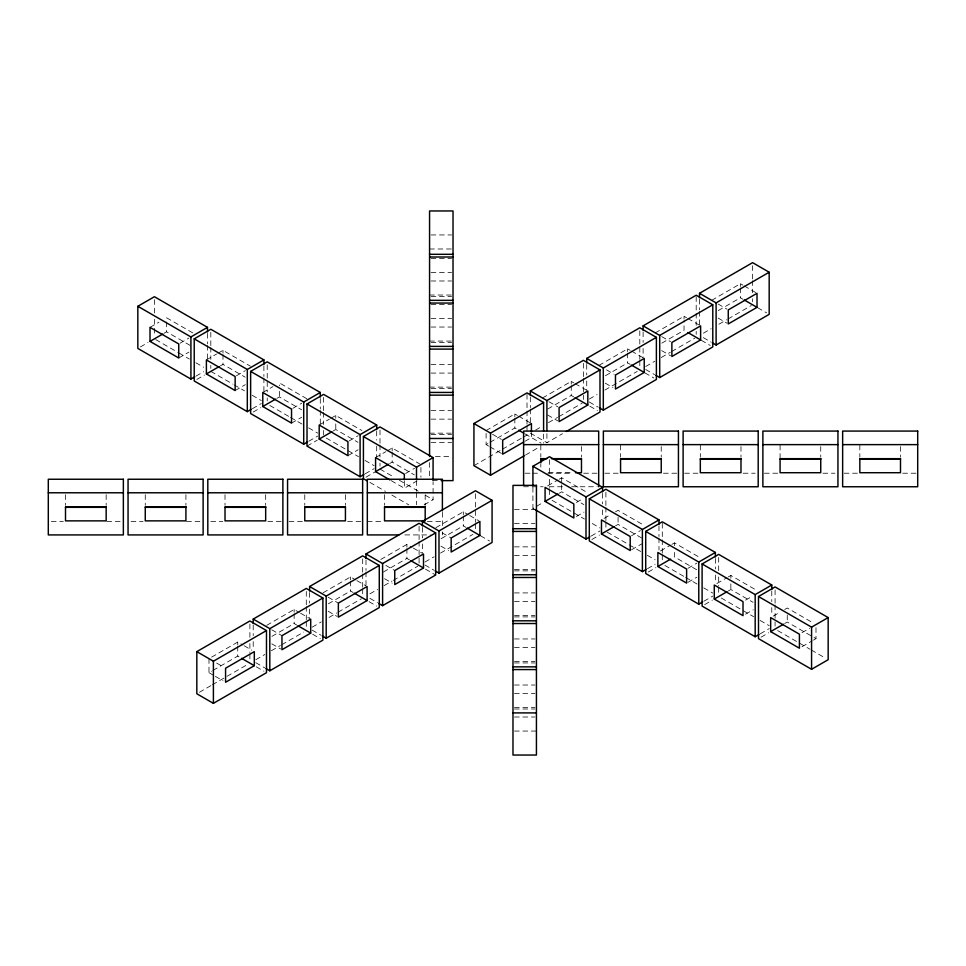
<?xml version="1.0" encoding="UTF-8"?>
<svg xmlns="http://www.w3.org/2000/svg" width="966" height="966" viewBox="0 0 966 966"><rect width="100%" height="100%" fill="white"/><g stroke="black" fill="none" stroke-linecap="round" stroke-linejoin="round"><path stroke-width="0.72" stroke-dasharray="4.83 3.62" d="M150.008 327.353L158.931 322.197M140.384 346.951L148.04 342.532M164.039 333.294L166.587 331.821L190.109 345.393M180.026 343.22L188.95 338.064M178.746 357.988L188.95 352.095M206.398 359.92L216.601 354.027M217.881 353.29L222.989 350.344L250.423 366.186M196.013 376.112L203.669 371.693M196.786 379.505L204.442 375.086M220.429 365.848L222.989 364.375L245.195 377.199M236.416 375.774L245.352 370.618M235.149 390.554L245.352 384.661M262.788 392.474L273.004 386.581M252.416 408.678L261.339 403.522M253.177 412.071L260.832 407.652M276.831 398.415L279.379 396.941L301.597 409.765M292.819 408.34L301.742 403.184M291.539 423.108L301.742 417.215M319.191 425.04L329.394 419.147M330.674 418.411L335.782 415.465L361.912 430.546M308.806 441.233L317.742 436.077M307.019 446.099L317.234 440.206M333.222 430.969L335.782 429.496L357.988 442.319M349.209 440.894L358.145 435.738M347.929 455.674L358.145 449.782M375.581 457.594L385.796 451.702M387.064 450.965L392.172 448.019L419.606 463.861M365.208 473.799L374.132 468.643M365.969 477.18L374.905 472.024M389.624 463.535L392.172 462.062L414.39 474.886M405.611 473.461L414.535 468.293M486.103 430.558L514.842 413.967L517.39 415.44M542.494 398.004L571.244 381.401L573.792 382.874M598.896 365.438L627.634 348.847L630.182 350.32M655.286 332.884L684.037 316.28L686.585 317.754M711.688 300.317L740.427 283.726L742.975 285.199M391.266 480.682L404.331 488.228L417.095 480.863M486.103 433.372L486.103 444.601L488.711 443.092M490.016 442.331L514.842 427.998L517.39 429.472M547.722 409.016L571.244 395.444L573.792 396.917M605.428 375.714L627.634 362.89L630.182 364.363M661.819 343.147L684.037 330.324L684.037 320.495M718.221 310.593L740.427 297.769L742.975 299.243M473.932 465.672L501.125 449.975M502.417 449.226L521.833 438.021M523.125 437.272L527.013 435.026L527.013 425.994M535.502 430.124L541.974 426.392M548.447 422.649L557.515 417.421M558.807 416.672L582.112 403.22M589.308 399.055L597.085 394.575M604.849 390.095L637.21 371.403M645.711 366.5L654.767 361.272M661.239 357.529L670.307 352.3M671.599 351.552L694.904 338.1M703.405 333.198L711.169 328.706M718.933 324.226L726.698 319.734M728.002 318.985L751.294 305.534M524.9 441.353L531.433 437.586L531.433 433.372M424.146 504.88L433.082 499.724L433.082 481.672M525.468 455.071L539.716 446.847M530.334 433.118L546.913 442.694L562.454 433.722M211.602 657.146L237.733 642.064L242.84 645.01M266.688 625.34L294.123 609.498L299.231 612.456M323.079 592.786L350.525 576.943L355.621 579.89M380.785 559.471L406.915 544.389L412.023 547.336M435.871 527.665L463.318 511.823L468.413 514.769M208.982 658.655L208.982 672.698L211.602 671.189M212.906 670.44L237.733 656.107L240.28 657.58M271.917 636.365L294.123 623.541L296.683 625.014M328.307 603.81L350.525 590.987L353.073 592.46M383.405 572.005L406.915 558.42L409.475 559.894M441.1 538.69L463.318 525.866L465.866 527.339M547.637 485.874L557.841 479.981M559.121 479.245L561.669 477.772L587.799 492.853M199.407 692.272L211.059 685.546M212.351 684.797L247.308 664.62M255.809 659.718L264.865 654.489M271.337 650.746L280.406 645.517M281.698 644.769L303.698 632.066M312.199 627.151L321.267 621.923M329.032 617.443L336.796 612.951M338.088 612.202L361.393 598.751M369.893 593.849L377.658 589.369M384.13 585.625L391.894 581.146M393.198 580.397L417.795 566.197M424.992 562.031L434.048 556.802M440.532 553.071L472.893 534.379M532.918 487.347L532.918 508.406L543.121 502.513M559.121 493.276L561.669 491.803L583.887 504.626M576.376 502.465L582.764 498.782M576.376 516.508L584.032 512.089M604.028 518.428L610.415 514.745M615.511 511.799L618.071 510.326L644.201 525.419M591.095 536.106L600.031 530.95M591.868 539.499L599.524 535.079M615.511 525.842L618.071 524.369L641.581 537.941M631.498 535.768L640.434 530.612M631.498 549.799L641.702 543.906M660.43 550.994L670.633 545.102M671.913 544.365L674.461 542.892L700.592 557.974M647.498 568.672L655.153 564.253M648.258 572.053L655.914 567.634M687.901 568.322L696.824 563.166M687.901 582.365L696.824 577.209M716.82 583.549L727.024 577.656M728.304 576.919L730.851 575.446L756.994 590.54M703.888 601.226L712.823 596.07M704.661 604.619L712.316 600.2M728.304 590.963L730.851 589.489L753.069 602.313M745.571 600.152L751.946 596.469M745.571 614.183L753.226 609.763M773.223 616.115L779.598 612.432M784.706 609.486L787.254 608.012L813.384 623.094M760.29 633.793L769.214 628.625M761.051 637.174L768.707 632.754M784.706 623.517L787.254 622.044L815.992 638.647L815.992 624.604M801.961 632.706L809.617 628.286M801.961 646.749L812.165 640.856M813.444 640.12L815.992 638.647M431.029 234.943L451.557 234.943M429.568 248.986L451.557 248.986M431.029 258.417L451.557 258.417M431.029 272.448L451.557 272.448M431.029 280.985L451.557 280.985M429.568 295.028L451.557 295.028M431.029 296.429L451.557 296.429M431.029 304.459L451.557 304.459M431.029 318.502L451.557 318.502M431.029 327.039L451.557 327.039M429.568 341.07L451.557 341.07M431.029 342.483L451.557 342.483M431.029 364.544L451.557 364.544M431.029 373.081L451.557 373.081M429.568 387.125L451.557 387.125M431.029 388.525L451.557 388.525M431.029 410.586L451.557 410.586M431.029 419.135L451.557 419.135M429.568 433.166L451.557 433.166M431.029 434.579L451.557 434.579M431.029 442.597L451.557 442.597M435.425 456.64L451.557 456.64M548.35 472.712L572.44 472.712M525.118 473.219L531.119 473.219M532.616 473.219L540.127 473.219M547.637 473.219L571.655 473.219M583.669 473.219L597.181 473.219M604.873 473.219L618.385 473.219M663.425 473.219L676.937 473.219M684.628 473.219L698.14 473.219M743.18 473.219L755.183 473.219M764.384 473.219L779.393 473.219M822.935 473.219L834.938 473.219M844.139 473.219L859.148 473.219M902.691 473.219L916.203 473.219M432.49 480.621L441.293 480.621M523.608 486.755L543.134 486.755M549.135 486.755L565.653 486.755M571.655 486.755L597.181 486.755M514.443 509.36L534.971 509.36M51.307 521.374L63.309 521.374M106.852 521.374L121.861 521.374M131.062 521.374L143.065 521.374M186.607 521.374L201.616 521.374M210.817 521.374L222.82 521.374M267.86 521.374L281.372 521.374M289.063 521.374L302.575 521.374M347.615 521.374L361.127 521.374M367.322 521.374L382.331 521.374M427.37 521.374L442.392 521.374M514.443 523.403L534.971 523.403M404.851 534.923L430.377 534.923M514.443 546.865L534.971 546.865M514.443 555.414L534.971 555.414M514.443 569.445L534.971 569.445M514.443 570.858L534.971 570.858M514.443 592.919L534.971 592.919M514.443 601.456L534.971 601.456M514.443 615.499L534.971 615.499M514.443 616.9L534.971 616.9M514.443 638.961L534.971 638.961M514.443 647.498L534.971 647.498M514.443 661.541L534.971 661.541M514.443 662.942L534.971 662.942M514.443 685.015L534.971 685.015M514.443 693.552L534.971 693.552M514.443 707.583L534.971 707.583M514.443 708.996L534.971 708.996M514.443 717.013L534.971 717.013M514.443 731.057L536.432 731.057M744.255 285.936L755.738 292.565M757.694 307.731L766.63 312.887M718.064 304L726.987 309.156M718.064 318.043L726.987 323.199M687.864 318.49L699.348 325.131M703.345 337.641L711 342.061M701.304 340.298L710.227 345.454M661.662 336.566L670.597 341.723M661.662 350.598L670.597 355.766M631.462 351.056L642.945 357.686M645.674 369.471L654.598 374.627M644.902 372.852L653.837 378.008M606.551 369.857L614.207 374.277M605.271 383.164L612.927 387.583M575.072 383.611L586.555 390.24M589.272 402.025L598.208 407.181M589.791 406.155L597.447 410.574M548.869 401.687L557.805 406.843M547.601 414.982L557.805 420.874M518.67 416.177L530.153 422.806M525.045 433.903L541.045 443.128M492.479 434.241L501.414 439.397M486.103 444.601L488.651 446.075M489.931 446.811L501.414 453.44M696.679 569.747L674.461 556.923L674.461 551.308M552.093 500.328L584.454 519.02M592.23 523.5L599.995 527.979M607.191 532.145L627.912 544.1M629.204 544.848L640.856 551.574M647.329 555.305L655.093 559.797M664.886 565.448L684.302 576.654M685.594 577.402L697.247 584.128M703.719 587.871L712.787 593.1M721.276 598.002L753.649 616.694M760.121 620.426L769.178 625.666M777.678 630.569L798.387 642.523M799.679 643.271L810.039 649.249M811.331 649.997L825.58 658.22M532.918 508.406L535.502 509.903M192.717 332.872L166.587 317.778L166.587 320.591M306.814 398.741L279.379 382.898L279.379 385.712M469.693 515.506L478.629 520.662M155.719 339.585L177.72 352.3M179.024 353.049L189.372 359.026M195.844 362.757L203.621 367.249M210.817 371.403L232.83 384.106M234.122 384.854L244.483 390.832M252.247 395.323L261.303 400.552M269.804 405.454L289.22 416.672M290.512 417.421L302.165 424.146M308.637 427.878L317.705 433.118M326.194 438.021L346.915 449.975M348.207 450.724L358.567 456.701M365.039 460.444L374.096 465.672M380 469.078L394.249 477.301M399.429 480.295L418.846 491.501M425.318 495.244L433.082 499.724M480.585 535.828L489.52 540.996M369.893 482.396L385.422 491.368M391.894 495.099L408.727 504.82M442.223 532.834L451.158 538.002M440.955 546.14L448.61 550.56M413.303 548.072L422.227 553.228M424.955 565.001L433.891 570.157M425.463 569.131L435.666 575.024M385.832 565.4L394.756 570.556M384.553 578.706L392.208 583.126M356.901 580.626L365.836 585.782M369.833 598.304L377.489 602.724M369.072 601.685L376.728 606.105M328.162 597.217L338.366 603.11M328.162 611.261L337.086 616.417M300.511 613.193L309.434 618.349M312.163 630.122L321.098 635.278M312.67 634.251L320.326 638.671M271.76 629.784L281.963 635.676M271.76 643.815L280.695 648.983M244.108 645.747L251.764 650.166M255.773 662.688L264.696 667.844M256.28 666.806L263.935 671.225M216.638 663.074L223.025 666.757M208.982 672.698L214.09 675.645M215.37 676.381L223.025 680.801M900.493 446.534L900.493 457.172M859.837 445.133L859.837 457.172M820.738 446.534L820.738 457.172M787.254 615.028L787.254 622.044M780.081 445.133L780.081 459.164M775.082 589.948L775.082 603.484M775.082 604.994L775.082 626.065M771.774 591.035L771.774 601.577M771.774 607.59L771.774 615.113M752.599 265.662L752.599 279.21M752.599 280.708L752.599 292.746M752.599 298.772L752.599 301.778M740.982 446.534L740.982 457.172M740.427 283.726L740.427 286.54M740.427 287.94L740.427 297.769M730.851 575.446L730.851 578.26M730.851 583.875L730.851 589.489M718.692 557.382L718.692 570.93M718.692 576.943L718.692 585.976M718.692 587.485L718.692 593.498M715.371 558.481L715.371 569.01M715.371 575.036L715.371 582.558M700.326 445.133L700.326 457.172M699.517 299.315L699.517 309.857M699.517 311.354L699.517 324.902M696.196 296.719L696.196 311.764M696.196 313.274L696.196 325.313M696.196 331.326L696.196 334.345M684.037 316.28L684.037 319.094M674.461 542.892L674.461 545.693M662.29 523.318L662.29 538.364M662.29 539.873L662.29 553.421M662.29 554.919L662.29 560.944M661.227 446.534L661.227 457.172M658.981 525.915L658.981 536.456M658.981 537.965L658.981 550.004M643.115 331.881L643.115 342.411M643.115 348.436L643.115 357.456M639.806 330.783L639.806 345.828M639.806 347.337L639.806 359.376M639.806 360.886L639.806 366.899M627.634 348.847L627.634 351.648M627.634 353.061L627.634 362.89M620.57 445.133L620.57 457.172M618.071 517.353L618.071 524.369M605.899 492.262L605.899 505.81M605.899 507.319L605.899 520.855M605.899 522.365L605.899 528.378M602.579 493.36L602.579 503.89M602.579 509.915L602.579 517.438M586.724 364.436L586.724 374.965M586.724 380.99L586.724 390.022M583.404 363.337L583.404 376.885M583.404 378.394L583.404 399.453M581.472 446.534L581.472 457.172M571.244 381.401L571.244 384.214M571.244 385.615L571.244 395.444M561.669 477.772L561.669 483.386M561.669 484.787L561.669 491.803M549.497 459.707L549.497 473.255M549.497 479.269L549.497 488.301M549.497 489.798L549.497 495.824M546.913 433.662L546.913 442.694M543.592 434.072L543.592 443.104M540.815 445.133L540.815 457.172M540.815 464.284L540.815 467.097M530.334 397.002L530.334 407.531M530.334 409.041L530.334 422.577M527.013 394.394L527.013 409.451M527.013 410.948L527.013 424.497M514.842 413.967L514.842 416.769M514.842 418.181L514.842 427.998M475.477 493.759L475.477 522.352M475.477 523.862L475.477 529.875M463.318 511.823L463.318 514.636M463.318 516.037L463.318 525.866M442.392 512.342L442.392 525.89M442.392 531.916L442.392 534.923M429.568 462.557L429.568 477.627M425.185 494.689L425.185 505.327M422.408 527.412L422.408 537.953M422.408 543.967L422.408 552.999M420.922 467.423L420.922 477.252M419.087 526.325L419.087 539.861M419.087 541.371L419.087 563.939M416.503 480.706L416.503 491.247M416.503 492.745L416.503 504.783M406.915 544.389L406.915 547.191M406.915 548.591L406.915 558.42M404.331 481.213L404.331 488.228M392.172 448.019L392.172 450.832M392.172 452.233L392.172 462.062M384.528 494.689L384.528 505.327M380 429.955L380 443.503M380 445L380 457.039M380 463.064L380 466.071M376.692 431.053L376.692 440.085M376.692 446.099L376.692 456.628M366.005 559.978L366.005 570.508M366.005 572.017L366.005 585.553M362.685 558.879L362.685 572.427M362.685 573.925L362.685 587.473M362.685 588.982L362.685 594.996M350.525 576.943L350.525 579.757M350.525 581.158L350.525 590.987M345.43 494.689L345.43 505.327M335.782 415.465L335.782 418.266M335.782 423.881L335.782 429.496M323.61 397.4L323.61 410.936M323.61 412.446L323.61 424.485M323.61 430.498L323.61 435.014M320.289 398.487L320.289 409.029M320.289 410.526L320.289 424.074M309.615 592.532L309.615 603.074M309.615 609.087L309.615 618.119M306.294 591.446L306.294 604.982M306.294 606.491L306.294 620.027M306.294 621.536L306.294 627.562M304.773 494.689L304.773 505.327M294.123 609.498L294.123 612.311M294.123 613.712L294.123 623.541M279.379 391.327L279.379 396.941M267.22 364.834L267.22 391.918M267.22 397.944L267.22 400.95M265.674 494.689L265.674 505.327M263.899 365.933L263.899 376.462M263.899 377.972L263.899 391.508M253.213 625.099L253.213 635.628M253.213 641.653L253.213 649.176M249.892 624L249.892 637.548M249.892 643.561L249.892 652.593M249.892 654.103L249.892 660.116M237.733 642.064L237.733 644.865M237.733 646.278L237.733 656.107M225.018 494.689L225.018 505.327M222.989 350.344L222.989 353.145M222.989 354.546L222.989 364.375M210.817 332.28L210.817 345.816M210.817 347.325L210.817 359.364M210.817 365.39L210.817 368.396M207.497 333.367L207.497 343.908M207.497 345.405L207.497 358.954M185.919 494.689L185.919 505.327M166.587 321.992L166.587 331.821M154.427 299.714L154.427 313.262M154.427 319.275L154.427 326.81M154.427 328.307L154.427 335.83M145.262 494.689L145.262 505.327M106.163 494.689L106.163 505.327M65.507 494.689L65.507 505.327"/><path stroke-width="1.45" d="M194.746 376.849L190.918 379.058L137.836 348.424L137.836 306.282L154.427 296.707L207.497 327.353L207.497 331.869M150.008 341.396L178.746 357.988L178.746 343.956L150.008 327.353L150.008 341.396L162.759 334.031M137.836 306.282L190.918 336.929L207.497 327.353M251.136 409.415L247.308 411.625L194.226 380.978L194.226 338.849L210.817 329.261L263.899 359.907L263.899 364.424M206.398 373.951L235.149 390.554L235.149 376.511L206.398 359.92L206.398 373.951L219.161 366.585M194.226 338.849L247.308 369.483L263.899 359.907M307.538 441.969L303.71 444.179L250.629 413.545L250.629 371.403L267.22 361.827L320.289 392.474L320.289 396.99M262.788 406.517L291.539 423.108L291.539 409.077L262.788 392.474L262.788 406.517L275.551 399.151M250.629 371.403L303.71 402.049L320.289 392.474M363.928 474.535L360.101 476.745L307.019 446.099L307.019 403.957L323.61 394.382L376.692 425.028L376.692 429.544M319.191 439.071L347.929 455.674L347.929 441.631L319.191 425.04L319.191 439.071L331.954 431.705M307.019 403.957L360.101 434.603L376.692 425.028M367.297 480.899L363.421 478.665L363.421 436.523L380 426.948L433.082 457.594L433.082 480.162M404.331 479.812L404.331 474.197L375.581 457.594L375.581 471.637L388.344 464.272M524.176 455.819L490.523 475.248L473.932 465.672L473.932 423.531L527.013 392.896L543.592 402.472L543.592 431.065M530.334 395.492L530.334 390.976L583.404 360.33L599.995 369.906L599.995 412.047L566.33 431.476M586.724 362.926L586.724 358.422L639.806 327.776L656.385 337.351L656.385 379.481L603.315 410.127L599.488 407.918M643.115 330.372L643.115 325.856L696.196 295.21L712.787 304.785L712.787 346.927L659.706 377.573L655.878 375.363M699.517 297.806L699.517 293.302L752.599 262.655L769.178 272.231L769.178 314.361L716.108 345.007L712.28 342.797M363.421 436.523L416.503 467.17L433.082 457.594M473.932 423.531L490.523 433.118L543.592 402.472M530.334 390.976L546.913 400.552L599.995 369.906M586.724 358.422L603.315 367.998L656.385 337.351M643.115 325.856L659.706 335.431L712.787 304.785M699.517 293.302L716.108 302.877L769.178 272.231M523.596 442.102L502.682 454.177L502.682 440.134L531.433 423.543L531.433 431.971M587.823 405.02L559.085 421.611L559.085 407.58L587.823 390.976L587.823 405.02L575.072 397.654M644.225 372.465L615.475 389.056L615.475 375.013L644.225 358.422L644.225 372.465L631.462 365.1M700.616 339.899L671.877 356.502L671.877 342.459L700.616 325.868L700.616 339.899L687.864 332.533M757.018 307.345L728.267 323.936L728.267 309.893L757.018 293.302L757.018 307.345L744.255 299.979M196.822 651.639L249.892 620.993L266.483 630.569L266.483 672.698L213.401 703.345L196.822 693.769L196.822 651.639L213.401 661.215L266.483 630.569M253.213 623.589L253.213 619.073L306.294 588.427L322.885 598.002L322.885 640.144L269.804 670.79L265.976 668.581M309.615 591.035L309.615 586.519L362.685 555.873L379.276 565.448L379.276 607.578L326.194 638.224L322.366 636.014M366.005 558.469L366.005 553.953L419.087 523.306L435.666 532.882L435.666 575.024L382.596 605.67L378.769 603.46M422.408 525.915L422.408 521.399L475.477 490.752L492.068 500.328L492.068 542.469L438.987 573.104L435.159 570.894M532.918 485.838L532.918 466.276L549.497 456.701L602.579 487.335L602.579 491.851M253.213 619.073L269.804 628.649L322.885 598.002M309.615 586.519L326.194 596.094L379.276 565.448M366.005 553.953L382.596 563.528L435.666 532.882M422.408 521.399L438.987 530.974L492.068 500.328M254.312 665.683L225.573 682.274L225.573 668.231L254.312 651.639L254.312 665.683L241.56 658.317M310.714 633.116L281.963 649.72L281.963 635.676L310.714 619.085L310.714 633.116L297.951 625.751M367.104 600.562L338.366 617.153L338.366 603.11L367.104 586.519L367.104 600.562L354.353 593.196M423.506 567.996L394.756 584.599L394.756 570.556L423.506 553.965L423.506 567.996L410.743 560.63M479.897 535.442L451.158 552.033L451.158 538.002L479.897 521.399L479.897 535.442L467.146 528.076M545.078 501.39L573.828 517.981L573.828 503.938L545.078 487.347L545.078 501.39L557.841 494.024M532.918 466.276L586 496.922L602.579 487.335M646.218 569.409L642.39 571.618L589.308 540.972L589.308 498.83L605.899 489.255L658.981 519.901L658.981 524.417M535.502 509.903L586 539.052L589.828 536.842M601.48 533.944L630.218 550.535L630.218 536.504L601.48 519.901L601.48 533.944L614.243 526.579M589.308 498.83L642.39 529.477L658.981 519.901M702.608 601.963L698.78 604.173L645.711 573.526L645.711 531.397L662.29 521.821L715.371 552.455L715.371 556.971M657.87 566.499L686.621 583.102L686.621 569.059L657.87 552.467L657.87 566.499L670.633 559.133M645.711 531.397L698.78 562.043L715.371 552.455M759.01 634.529L755.183 636.739L702.101 606.093L702.101 563.951L718.692 554.375L771.774 585.022L771.774 589.538M714.272 599.065L743.011 615.656L743.011 601.625L714.272 585.022L714.272 599.065L727.024 591.699M702.101 563.951L755.183 594.597L771.774 585.022M758.503 596.517L775.082 586.942L828.164 617.576L828.164 659.718L811.573 669.293L758.503 638.647L758.503 596.517L811.573 627.151L828.164 617.576M770.663 631.619L799.413 648.222L799.413 634.179L770.663 617.588L770.663 631.619L783.426 624.253M429.568 254.299L453.018 254.299M429.568 257.004L453.018 257.004M429.568 300.341L453.018 300.341M429.568 303.058L453.018 303.058M429.568 346.396L453.018 346.396M429.568 349.1L453.018 349.1M429.568 392.438L453.018 392.438M429.568 395.142L453.018 395.142M429.568 438.479L453.018 438.479M523.608 444.626L598.678 444.626M603.364 444.626L678.434 444.626M683.119 444.626L758.189 444.626M762.874 444.626L837.945 444.626M842.642 444.626L917.7 444.626M546.841 458.669L540.815 458.669L540.815 462.883M551.357 458.669L581.472 458.669L581.472 472.712L575.446 472.712M540.815 459.164L545.331 459.164M554.375 459.164L581.472 459.164M620.57 459.164L661.227 459.164M700.326 459.164L740.982 459.164M780.081 459.164L820.738 459.164M859.837 459.164L900.493 459.164M441.293 480.621L453.018 480.621L453.018 210.962L429.568 210.962L429.568 456.544M48.3 492.781L123.358 492.781M128.055 492.781L203.126 492.781M207.811 492.781L282.881 492.781M287.566 492.781L362.636 492.781M367.322 492.781L442.392 492.781M65.507 507.331L106.163 507.331M145.262 507.331L185.919 507.331M225.018 507.331L265.674 507.331M304.773 507.331L345.43 507.331M384.528 507.331L425.185 507.331M512.982 528.716L536.432 528.716M512.982 531.421L536.432 531.421M398.849 534.923L367.322 534.923L367.322 479.245L442.392 479.245L442.392 510.845M512.982 574.758L536.432 574.758M512.982 577.475L536.432 577.475M512.982 620.812L536.432 620.812M512.982 623.517L536.432 623.517M512.982 666.854L536.432 666.854M512.982 669.571L536.432 669.571M512.982 712.908L536.432 712.908M518.67 430.208L523.777 433.166M375.581 471.637L389.962 479.933M811.573 627.151L811.573 669.293M755.183 594.597L755.183 636.739M716.108 302.877L716.108 345.007M698.78 562.043L698.78 604.173M659.706 335.431L659.706 377.573M642.39 529.477L642.39 571.618M603.315 367.998L603.315 410.127M598.678 486.755L598.678 431.077L523.608 431.077L523.608 485.258M586 496.922L586 539.052M546.913 400.552L546.913 430.655M490.523 433.118L490.523 475.248M438.987 530.974L438.987 573.104M416.503 467.17L416.503 479.208M382.596 563.528L382.596 605.67M360.101 434.603L360.101 476.745M326.194 596.094L326.194 638.224M303.71 402.049L303.71 444.179M269.804 628.649L269.804 670.79M247.308 369.483L247.308 411.625M213.401 661.215L213.401 703.345M190.918 336.929L190.918 379.058M678.434 431.077L603.364 431.077L603.364 486.755L678.434 486.755L678.434 431.077M758.189 431.077L683.119 431.077L683.119 486.755L758.189 486.755L758.189 431.077M837.945 431.077L762.874 431.077L762.874 486.755L837.945 486.755L837.945 431.077M917.7 431.077L842.642 431.077L842.642 486.755L917.7 486.755L917.7 431.077M661.227 458.669L620.57 458.669L620.57 472.712L661.227 472.712L661.227 458.669M740.982 458.669L700.326 458.669L700.326 472.712L740.982 472.712L740.982 458.669M820.738 458.669L780.081 458.669L780.081 472.712L820.738 472.712L820.738 458.669M900.493 458.669L859.837 458.669L859.837 472.712L900.493 472.712L900.493 458.669M123.358 479.245L48.3 479.245L48.3 534.923L123.358 534.923L123.358 479.245M203.126 479.245L128.055 479.245L128.055 534.923L203.126 534.923L203.126 479.245M282.881 479.245L207.811 479.245L207.811 534.923L282.881 534.923L282.881 479.245M362.636 479.245L287.566 479.245L287.566 534.923L362.636 534.923L362.636 479.245M536.432 485.379L512.982 485.379L512.982 755.038L536.432 755.038L536.432 485.379M106.163 506.836L65.507 506.836L65.507 520.867L106.163 520.867L106.163 506.836M185.919 506.836L145.262 506.836L145.262 520.867L185.919 520.867L185.919 506.836M265.674 506.836L225.018 506.836L225.018 520.867L265.674 520.867L265.674 506.836M345.43 506.836L304.773 506.836L304.773 520.867L345.43 520.867L345.43 506.836M425.185 506.836L384.528 506.836L384.528 520.867L425.185 520.867L425.185 506.836"/></g></svg>
